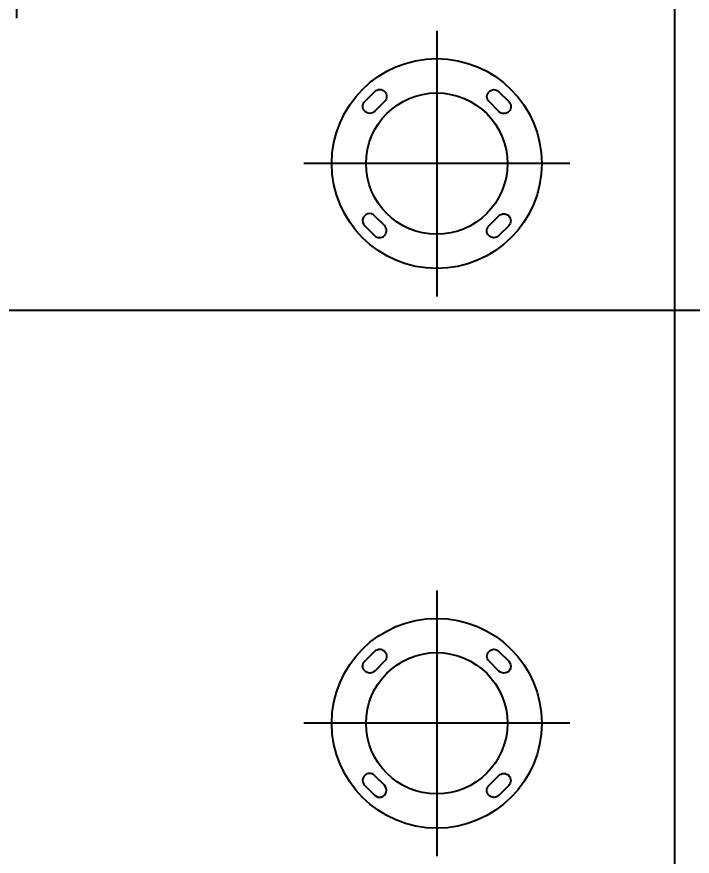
# Model space of a CAD drawing. Header units: millimetres. Extents: x -58335 to 291665, y -66693 to 213307.
# Drawn here: x 124654 to 125136, y -390 to 210 of the extents above; entities that cross this region are included whole.
import ezdxf

# ---------------------------------------------------------------- set-up
doc = ezdxf.new("R2010")
doc.units = ezdxf.units.MM
doc.header["$LTSCALE"] = 1000
doc.linetypes.add('X-SITE$0$HID', pattern=[2.8, 1.8, -1])
for name, color, linetype in [('X-SITE$0$-MY-녹지', 254, 'Continuous'), ('X-SITE$0$A-전기충전기', 1, 'Continuous'), ('X-SITE$0$PV-주차장', 6, 'Continuous')]:
    doc.layers.add(name, color=color, linetype=linetype)
doc.layers.add('X-SITE$0$NOPLOT', color=193, linetype='Continuous', plot=False)
doc.styles.add('X-SITE$0$Standard', font='arial.ttf')
doc.dimstyles.new('X-SITE$0$JA-1F', dxfattribs={"dimtxt": 80, "dimasz": 80, "dimexe": 0.18, "dimexo": 0.0625, "dimgap": 0.8, "dimtad": 1, "dimdec": 0, "dimzin": 0, "dimdsep": 46, "dimtxsty": 'X-SITE$0$Standard', "dimcen": 0.09, "dimclrd": 3, "dimclre": 3, "dimclrt": 2, "dimadec": 0, "dimazin": 0, "dimtfac": 1, "dimtdec": 0, "dimtofl": 0, "dimtmove": 0, "dimatfit": 3, "dimfxl": 1, "dimtolj": 1, "dimtzin": 0, "dimarcsym": 0})
pattern_1 = [(0, (-29382.5, 14650.24), (317.5, 317.5), [158.75, -476.25]), (90, (-29303.13, 14570.87), (-317.5, 317.5), [158.75, -476.25])]

# ---------------------------------------------------------------- blocks, each defined once
blk = doc.blocks.new('X-SITE$0$240910_L-1F')
at = {"layer": 'X-SITE$0$-MY-녹지'}
h = blk.add_hatch(dxfattribs=at)
h.set_pattern_fill('CROSS', color=256, scale=50, style=2)
h.set_pattern_definition(pattern_1)
edge = h.paths.add_edge_path()
edge.add_line((18171.07, 114605.26), (18171.07, 166105.26))
edge.add_line((18171.07, 166105.26), (47421.07, 166105.26))
edge.add_line((47421.07, 166105.26), (47421.07, 168105.27))
edge.add_line((47421.07, 168105.27), (46571.07, 168105.27))
edge.add_line((46571.07, 168105.27), (46571.07, 168905.27))
edge.add_line((46571.07, 168905.27), (47283.52, 168905.27))
edge.add_arc((45571.07, 168205.25), 1850, 22.23376, 32.72059)
edge.add_line((47127.5, 169205.26), (6313.71, 169205.26))
edge.add_line((6313.71, 169205.26), (1000, 163891.56))
edge.add_line((1000, 163891.56), (1000, -787.87))
edge.add_line((1000, -787.87), (6313.71, -6101.58))
edge.add_line((6313.71, -6101.58), (95101.4, -6101.59))
edge.add_line((95101.4, -6101.59), (95315.62, -5951.59))
edge.add_line((95315.62, -5951.59), (98071.07, -5951.59))
edge.add_line((98071.07, -5951.59), (98071.07, -5401.59))
edge.add_line((98071.07, -5401.59), (96971.05, -5401.59))
edge.add_line((96971.05, -5401.59), (96971.05, -4401.59))
edge.add_line((96971.05, -4401.59), (98071.07, -4401.59))
edge.add_line((98071.07, -4401.59), (98071.07, 31055.26))
edge.add_arc((96271.07, 31055.26), 1800, 360, 450)
edge.add_line((96271.07, 32855.26), (91071.07, 32855.26))
edge.add_arc((91071.07, 31055.26), 1800, 90, 180)
edge.add_line((89271.07, 31055.26), (89271.07, 30055.26))
edge.add_line((89271.07, 30055.26), (96471.07, 30055.26))
edge.add_line((96471.07, 30055.26), (96471.07, -3544.74))
edge.add_line((96471.07, -3544.74), (8071.07, -3544.74))
edge.add_line((8071.07, -3544.74), (8071.07, -794.74))
edge.add_line((8071.07, -794.74), (2871.07, -794.74))
edge.add_line((2871.07, -794.74), (2871.07, 103855.26))
edge.add_line((2871.07, 103855.26), (49071.07, 103855.26))
edge.add_arc((49071.07, 105655.26), 1800, 270, 360)
edge.add_line((50871.07, 105655.26), (50871.07, 114605.26))
edge.add_line((50871.07, 114605.26), (18171.07, 114605.26))
h = blk.add_hatch(dxfattribs=at)
h.set_pattern_fill('CROSS', color=256, scale=50, style=2)
h.set_pattern_definition(pattern_1)
edge = h.paths.add_edge_path()
edge.add_line((18171.07, 114605.26), (18171.07, 166105.26))
edge.add_line((18171.07, 166105.26), (47421.07, 166105.26))
edge.add_line((47421.07, 166105.26), (47421.07, 168105.27))
edge.add_line((47421.07, 168105.27), (46571.07, 168105.27))
edge.add_line((46571.07, 168105.27), (46571.07, 168905.27))
edge.add_line((46571.07, 168905.27), (47283.52, 168905.27))
edge.add_arc((45571.07, 168205.25), 1850, 22.23376, 32.72059)
edge.add_line((47127.5, 169205.26), (6313.71, 169205.26))
edge.add_line((6313.71, 169205.26), (1000, 163891.56))
edge.add_line((1000, 163891.56), (1000, -787.87))
edge.add_line((1000, -787.87), (6313.71, -6101.58))
edge.add_line((6313.71, -6101.58), (95101.4, -6101.59))
edge.add_line((95101.4, -6101.59), (95315.62, -5951.59))
edge.add_line((95315.62, -5951.59), (98071.07, -5951.59))
edge.add_line((98071.07, -5951.59), (98071.07, -5401.59))
edge.add_line((98071.07, -5401.59), (96971.05, -5401.59))
edge.add_line((96971.05, -5401.59), (96971.05, -4401.59))
edge.add_line((96971.05, -4401.59), (98071.07, -4401.59))
edge.add_line((98071.07, -4401.59), (98071.07, 31055.26))
edge.add_arc((96271.07, 31055.26), 1800, 360, 450)
edge.add_line((96271.07, 32855.26), (91071.07, 32855.26))
edge.add_arc((91071.07, 31055.26), 1800, 90, 180)
edge.add_line((89271.07, 31055.26), (89271.07, 30055.26))
edge.add_line((89271.07, 30055.26), (96471.07, 30055.26))
edge.add_line((96471.07, 30055.26), (96471.07, -3544.74))
edge.add_line((96471.07, -3544.74), (8071.07, -3544.74))
edge.add_line((8071.07, -3544.74), (8071.07, -794.74))
edge.add_line((8071.07, -794.74), (2871.07, -794.74))
edge.add_line((2871.07, -794.74), (2871.07, 103855.26))
edge.add_line((2871.07, 103855.26), (49071.07, 103855.26))
edge.add_arc((49071.07, 105655.26), 1800, 270, 360)
edge.add_line((50871.07, 105655.26), (50871.07, 114605.26))
edge.add_line((50871.07, 114605.26), (18171.07, 114605.26))
blk = doc.blocks.new('*D304')
at = {"layer": 'Defpoints', "color": 0, "transparency": 16777216}
for p in [(640101.57, -2905533.31), (640430.76, -2905533.31), (640376.77, -2906133.31)]:
    blk.add_point(p, dxfattribs=at)
at = {"layer": 'X-SITE$0$NOPLOT', "lineweight": -2, "transparency": 16777216}
for p, q in [((640430.7, -2905533.31), (640101.39, -2905533.31)), ((640101.57, -2906053.31), (640101.57, -2905613.31)), ((640376.71, -2906133.31), (640101.39, -2906133.31))]:
    blk.add_line(p, q, dxfattribs=at)
at = {"layer": 'X-SITE$0$NOPLOT', "transparency": 16777216}
for points in [[(640088.23, -2905613.31), (640114.9, -2905613.31), (640101.57, -2905533.31)], [(640088.23, -2906053.31), (640114.9, -2906053.31), (640101.57, -2906133.31)]]:
    blk.add_solid(points, dxfattribs=at)
at = {"layer": 'X-SITE$0$NOPLOT', "transparency": 16777216, "insert": (640059.92, -2905833.31), "char_height": 80, "attachment_point": 5, "rotation": 90, "style": 'X-SITE$0$Standard'}
blk.add_mtext('\\A1;600', dxfattribs=at)
blk = doc.blocks.new('X-SITE$0$완속 충전기')
at = {"color": 1}
for p, q in [((640480.76, -2905738.31), (640480.76, -2905928.3)), ((640880.76, -2905738.31), (640880.76, -2905928.3)), ((640385.76, -2905833.3), (640575.76, -2905833.3)), ((640785.76, -2905833.3), (640975.76, -2905833.3))]:
    blk.add_line(p, q, dxfattribs=at)
for points in [[(640436.46, -2905781.81), (640429.38, -2905788.87), (640436.46, -2905781.81, -1), (640443.52, -2905788.89), (640436.44, -2905795.95, -1), (640429.38, -2905788.87)], [(640836.45, -2905781.81), (640829.37, -2905788.87), (640836.45, -2905781.81, -1), (640843.52, -2905788.89), (640836.44, -2905795.95, -1), (640829.37, -2905788.87)]]:
    blk.add_lwpolyline(points, format="xyb")
for points in [[(640525.2, -2905781.92), (640532.26, -2905789, -1), (640525.18, -2905796.06), (640518.12, -2905788.98, -1)], [(640925.19, -2905781.92), (640932.26, -2905789, -1), (640925.18, -2905796.06), (640918.11, -2905788.98, -1)], [(640436.33, -2905884.69), (640429.27, -2905877.61, -1), (640436.35, -2905870.55), (640443.41, -2905877.63, -1)], [(640525.07, -2905884.8), (640532.15, -2905877.74, 1), (640525.09, -2905870.66), (640518.01, -2905877.72, 1)], [(640836.32, -2905884.69), (640829.26, -2905877.61, -1), (640836.34, -2905870.55), (640843.4, -2905877.63, -1)], [(640925.07, -2905884.8), (640932.15, -2905877.74, 1), (640925.08, -2905870.66), (640918, -2905877.72, 1)]]:
    blk.add_lwpolyline(points, format="xyb", close=True)
for centre, radius in [((640480.76, -2905833.3), 75), ((640880.76, -2905833.3), 75), ((640480.76, -2905833.3), 50.5), ((640880.76, -2905833.3), 50.5)]:
    blk.add_circle(centre, radius)
at = {"layer": 'X-SITE$0$NOPLOT'}
dim = blk.add_linear_dim(base=(640101.57, -2905533.31), p1=(640376.77, -2906133.31), p2=(640430.76, -2905533.31), angle=90, dimstyle='X-SITE$0$JA-1F', override={"dimclrd": 256, "dimclre": 256, "dimclrt": 256}, dxfattribs=at)
dim.commit()
dim.dimension.update_dxf_attribs({"geometry": '*D304', "text_midpoint": (640059.92, -2905833.31)})

msp = doc.modelspace()

# ---------------------------------------------------------------- linework, layer by layer
at = {"layer": 'X-SITE$0$NOPLOT'}
msp.add_lwpolyline([(0, 178200), (252300, 178200), (252300, 0), (0, 0)], close=True, dxfattribs=at)
at = {"layer": 'X-SITE$0$PV-주차장', "linetype": 'X-SITE$0$HID', "elevation": 0}
msp.add_lwpolyline([(119453.57, -17962.98), (125123.57, -17962.98), (125123.57, 14905.02), (119453.57, 14905.02)], close=True, dxfattribs=at)

# ---------------------------------------------------------------- block references
msp.add_blockref('X-SITE$0$240910_L-1F', (29382.5, -14650.24))
at = {"layer": 'X-SITE$0$A-전기충전기', "rotation": 270}
msp.add_blockref('X-SITE$0$완속 충전기', (3030786.88, 640585.78), dxfattribs=at)

doc.saveas('drawing.dxf')
